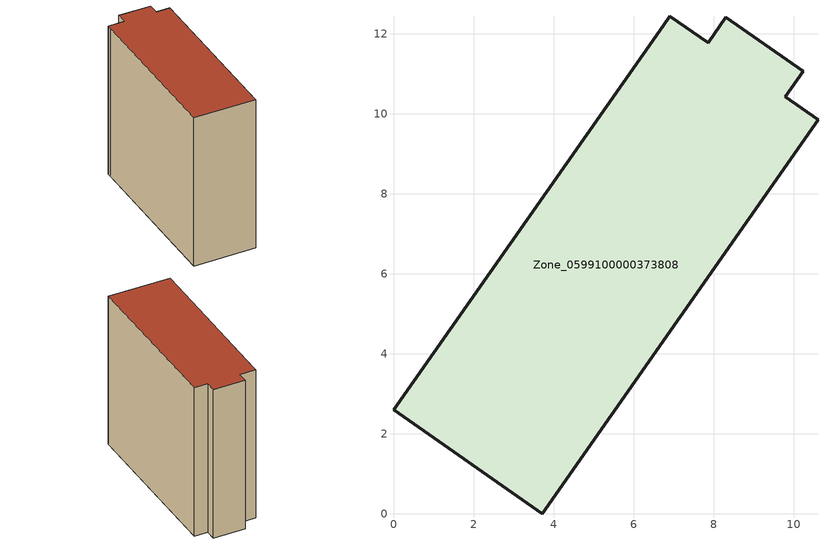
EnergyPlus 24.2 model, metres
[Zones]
Zone_0599100000373808
 floor ground (C_G): 0,2.6 6.74,12.2 6.91,12.44 7.86,11.77 8.31,12.41 10.24,11.06 9.79,10.43 10.61,9.85 3.71,0 z3.14
 wall outside (C_F): 3.71,0 10.61,9.85 9.79,10.43 10.24,11.06 8.31,12.41 7.86,11.77 6.91,12.44 6.74,12.2 0,2.6 3.71,0 z3.14:14.75
 roof outside (C_R): 6.74,12.2 0,2.6 3.71,0 10.61,9.85 9.79,10.43 10.24,11.06 8.31,12.41 7.86,11.77 6.91,12.44 z14.75
[BUILDING]
Pand.0599100000373808: North Axis=0; Terrain=City; Loads Convergence Tolerance Value=0.04; Temperature Convergence Tolerance Value=0.4; Solar Distribution=FullExterior; Maximum Number of Warmup Days=25; Minimum Number of Warmup Days=1
[Site:Location]
Rotterdam.The.Hague.AP_ZH_NLD Design_Conditions: Latitude=51.96; Longitude=4.45; Time Zone=1; Elevation=-4.5
[SITE:GROUNDTEMPERATURE:BUILDINGSURFACE]
18, 18, 18, 18, 18, 18, 18, 18, 18, 18, 18, 18
[MATERIAL] Thermal Absorptance=0.9; Solar Absorptance=0.7; Visible Absorptance=0.7
Name | Roughness | Thickness | Conductivity | Density | Specific Heat
G.TI.1992-2005 | MediumSmooth | 0.15 | 0.06 | 540 | 1210
F.TI.1992-2005 | Rough | 0.3 | 0.12 | 1920 | 840
R.TI.1992-2005 | MediumRough | 0.2 | 0.08 | 1500 | 1000
[CONSTRUCTION]
C_G: G.TI.1992-2005
C_F: F.TI.1992-2005
C_R: R.TI.1992-2005
[ZONE]
Zone_0599100000373808: Type=1; Multiplier=1; Ceiling Height=Autocalculate; Volume=Autocalculate; Floor Area=autocalculate; Part of Total Floor Area=Yes
[ZONEINFILTRATION:DESIGNFLOWRATE]
Infil_Zone_0599100000373808: Zone or ZoneList or Space or SpaceList=Zone_0599100000373808; Schedule=AlwaysOn; Design Flow Rate Calculation Method=Flow/Area; Flow Rate per Floor Area=0.0015; Constant Term Coefficient=1; Temperature Term Coefficient=0; Velocity Term Coefficient=0; Velocity Squared Term Coefficient=0
[HVACTEMPLATE:ZONE:IDEALLOADSAIRSYSTEM]
Zone_0599100000373808: Maximum Heating Supply Air Temperature=50; Minimum Cooling Supply Air Temperature=13; Maximum Heating Supply Air Humidity Ratio=0.0156; Minimum Cooling Supply Air Humidity Ratio=0.0077; Heating Limit=NoLimit; Cooling Limit=NoLimit; Dehumidification Control Type=ConstantSensibleHeatRatio; Cooling Sensible Heat Ratio=0.7; Dehumidification Setpoint=60; Humidification Control Type=None; Humidification Setpoint=30; Outdoor Air Method=None; Outdoor Air Flow Rate per Person=0.00944; Outdoor Air Flow Rate per Zone Floor Area=0; Outdoor Air Flow Rate per Zone=0; Demand Controlled Ventilation Type=None; Outdoor Air Economizer Type=NoEconomizer; Heat Recovery Type=None; Sensible Heat Recovery Effectiveness=0.7; Latent Heat Recovery Effectiveness=0.65
[ZONECONTROL:THERMOSTAT]
ThermostatControl_Zone_0599100000373808: Zone or ZoneList=Zone_0599100000373808; Control Type Schedule=DualSetpointControlType; Control 1=Thermostat_Zone_0599100000373808; Temperature Difference Between Cutout And Setpoint=0
[THERMOSTATSETPOINT:DUALSETPOINT]
Thermostat_Zone_0599100000373808: Heating Setpoint Temperature Schedule=HeatingSetpoint_Zone_0599100000373808; Cooling Setpoint Temperature Schedule=CoolingSetpoint_Zone_0599100000373808
[SCHEDULE:COMPACT]
HeatingSetpoint_Zone_0599100000373808: Through: 12/31, For: AllDays, Until: 24:00, 21
CoolingSetpoint_Zone_0599100000373808: Through: 12/31, For: AllDays, Until: 24:00, 24
DualSetpointControlType: Through: 12/31, For: AllDays, Until: 24:00, 4
AlwaysOn: Through: 12/31, For: AllDays, Until: 24:00, 1
